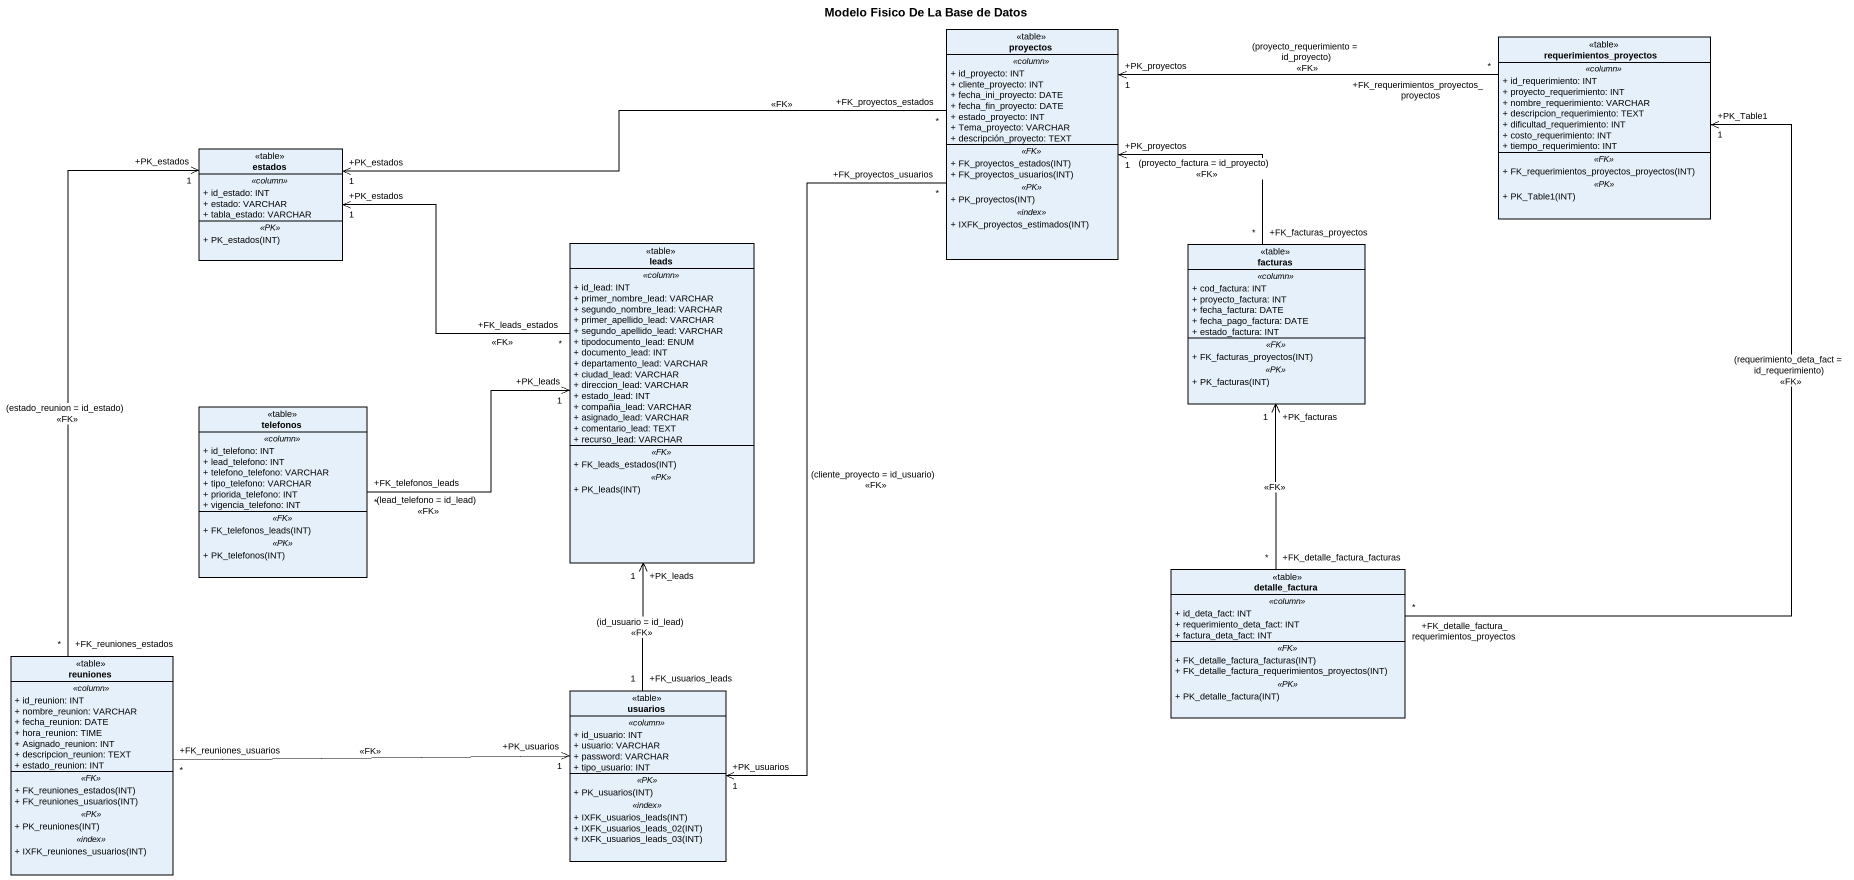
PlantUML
@startuml
title Modelo Fisico De La Base de Datos
hide circle
hide empty members
skinparam classAttributeIconSize 0
class proyectos <<table>> {
  .. <<column>> ..
  + id_proyecto: INT
  + cliente_proyecto: INT
  + fecha_ini_proyecto: DATE
  + fecha_fin_proyecto: DATE
  + estado_proyecto: INT
  + Tema_proyecto: VARCHAR
  + descripción_proyecto: TEXT
  .. <<FK>> ..
  + FK_proyectos_estados(INT)
  + FK_proyectos_usuarios(INT)
  .. <<PK>> ..
  + PK_proyectos(INT)
  .. <<index>> ..
  + IXFK_proyectos_estimados(INT)
}
class requerimientos_proyectos <<table>> {
  .. <<column>> ..
  + id_requerimiento: INT
  + proyecto_requerimiento: INT
  + nombre_requerimiento: VARCHAR
  + descripcion_requerimiento: TEXT
  + dificultad_requerimiento: INT
  + costo_requerimiento: INT
  + tiempo_requerimiento: INT
  .. <<FK>> ..
  + FK_requerimientos_proyectos_proyectos(INT)
  .. <<PK>> ..
  + PK_Table1(INT)
}
class estados <<table>> {
  .. <<column>> ..
  + id_estado: INT
  + estado: VARCHAR
  + tabla_estado: VARCHAR
  .. <<PK>> ..
  + PK_estados(INT)
}
class leads <<table>> {
  .. <<column>> ..
  + id_lead: INT
  + primer_nombre_lead: VARCHAR
  + segundo_nombre_lead: VARCHAR
  + primer_apellido_lead: VARCHAR
  + segundo_apellido_lead: VARCHAR
  + tipodocumento_lead: ENUM
  + documento_lead: INT
  + departamento_lead: VARCHAR
  + ciudad_lead: VARCHAR
  + direccion_lead: VARCHAR
  + estado_lead: INT
  + compañia_lead: VARCHAR
  + asignado_lead: VARCHAR
  + comentario_lead: TEXT
  + recurso_lead: VARCHAR
  .. <<FK>> ..
  + FK_leads_estados(INT)
  .. <<PK>> ..
  + PK_leads(INT)
}
class facturas <<table>> {
  .. <<column>> ..
  + cod_factura: INT
  + proyecto_factura: INT
  + fecha_factura: DATE
  + fecha_pago_factura: DATE
  + estado_factura: INT
  .. <<FK>> ..
  + FK_facturas_proyectos(INT)
  .. <<PK>> ..
  + PK_facturas(INT)
}
class telefonos <<table>> {
  .. <<column>> ..
  + id_telefono: INT
  + lead_telefono: INT
  + telefono_telefono: VARCHAR
  + tipo_telefono: VARCHAR
  + priorida_telefono: INT
  + vigencia_telefono: INT
  .. <<FK>> ..
  + FK_telefonos_leads(INT)
  .. <<PK>> ..
  + PK_telefonos(INT)
}
class detalle_factura <<table>> {
  .. <<column>> ..
  + id_deta_fact: INT
  + requerimiento_deta_fact: INT
  + factura_deta_fact: INT
  .. <<FK>> ..
  + FK_detalle_factura_facturas(INT)
  + FK_detalle_factura_requerimientos_proyectos(INT)
  .. <<PK>> ..
  + PK_detalle_factura(INT)
}
class reuniones <<table>> {
  .. <<column>> ..
  + id_reunion: INT
  + nombre_reunion: VARCHAR
  + fecha_reunion: DATE
  + hora_reunion: TIME
  + Asignado_reunion: INT
  + descripcion_reunion: TEXT
  + estado_reunion: INT
  .. <<FK>> ..
  + FK_reuniones_estados(INT)
  + FK_reuniones_usuarios(INT)
  .. <<PK>> ..
  + PK_reuniones(INT)
  .. <<index>> ..
  + IXFK_reuniones_usuarios(INT)
}
class usuarios <<table>> {
  .. <<column>> ..
  + id_usuario: INT
  + usuario: VARCHAR
  + password: VARCHAR
  + tipo_usuario: INT
  .. <<PK>> ..
  + PK_usuarios(INT)
  .. <<index>> ..
  + IXFK_usuarios_leads(INT)
  + IXFK_usuarios_leads_02(INT)
  + IXFK_usuarios_leads_03(INT)
}
proyectos "+FK_proyectos_estados\n*" -left-> "+PK_estados\n1" estados : <<FK>>
proyectos "+FK_proyectos_usuarios\n*" --> "+PK_usuarios\n1" usuarios : (cliente_proyecto = id_usuario)\n<<FK>>
requerimientos_proyectos "+FK_requerimientos_proyectos_proyectos\n*" -left-> "+PK_proyectos\n1" proyectos : (proyecto_requerimiento = id_proyecto)\n<<FK>>
leads "+FK_leads_estados\n*" -left-> "+PK_estados\n1" estados : <<FK>>
facturas "+FK_facturas_proyectos\n*" -up-> "+PK_proyectos\n1" proyectos : (proyecto_factura = id_proyecto)\n<<FK>>
telefonos "+FK_telefonos_leads\n*" -right-> "+PK_leads\n1" leads : (lead_telefono = id_lead)\n<<FK>>
detalle_factura "+FK_detalle_factura_requerimientos_proyectos\n*" -up-> "+PK_Table1\n1" requerimientos_proyectos : (requerimiento_deta_fact = id_requerimiento)\n<<FK>>
detalle_factura "+FK_detalle_factura_facturas\n*" -up-> "+PK_facturas\n1" facturas : <<FK>>
reuniones "+FK_reuniones_estados\n*" -up-> "+PK_estados\n1" estados : (estado_reunion = id_estado)\n<<FK>>
reuniones "+FK_reuniones_usuarios\n*" -right-> "+PK_usuarios\n1" usuarios : <<FK>>
usuarios "+FK_usuarios_leads\n1" -up-> "+PK_leads\n1" leads : (id_usuario = id_lead)\n<<FK>>
@enduml
